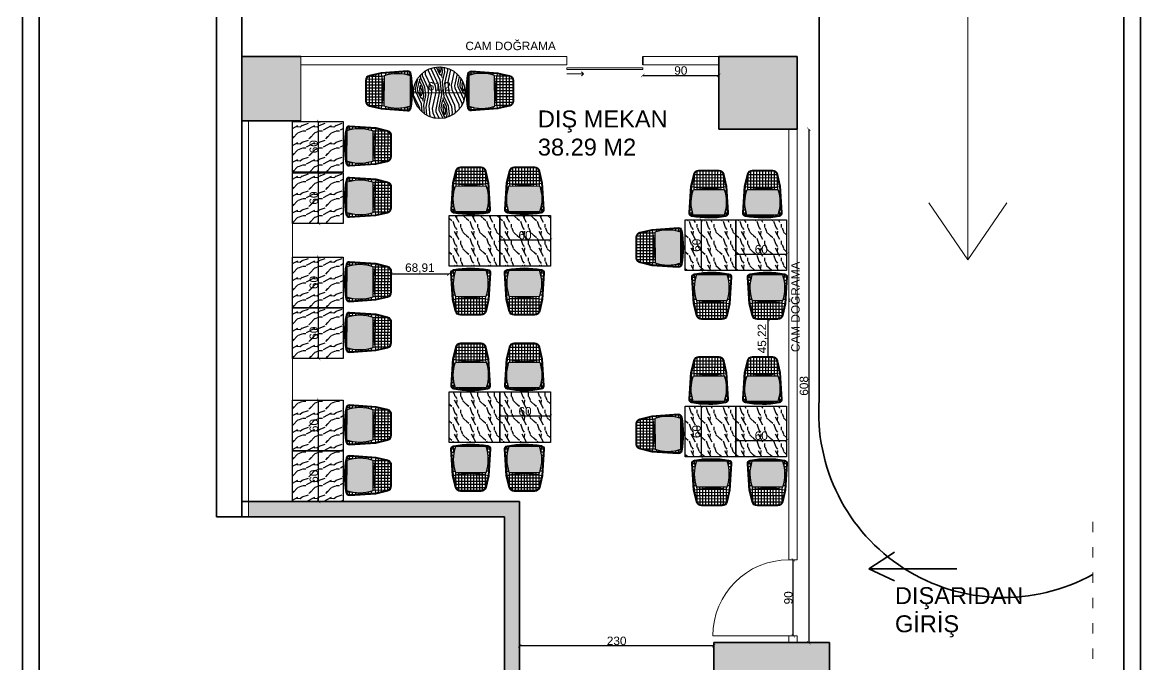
# Model space of a CAD drawing. Header units: millimetres. Extents: x 44201 to 173522, y 14677 to 20075.
# Drawn here: x 172197 to 173522, y 16011 to 16772 of the extents above; entities that cross this region are included whole.
import ezdxf

# ---------------------------------------------------------------- set-up
doc = ezdxf.new("R2010")
doc.units = ezdxf.units.MM
doc.linetypes.add('ACAD_ISO03W100', pattern=[30, 12, -18])
for name, color, linetype, lineweight in [('doseme', 203, 'ACAD_ISO03W100', 9), ('duvar', 7, 'Continuous', 35), ('estofado', 7, 'Continuous', 25), ('tefriş', 252, 'Continuous', 13), ('ölçüler', 143, 'Continuous', 5)]:
    doc.layers.add(name, color=color, linetype=linetype, lineweight=lineweight)
doc.layers.add('MUTFAK EKİPMAN', color=150, linetype='Continuous')
doc.layers.add('tefris', color=36, linetype='Continuous')
doc.styles.get("Standard").update_dxf_attribs({"font": 'Arial.ttf'})
doc.dimstyles.new('ISO-25', dxfattribs={"dimtxt": 10, "dimasz": 4, "dimexe": 1.25, "dimexo": 0.625, "dimtad": 1, "dimtxsty": 'Standard', "dimblk": 'ARCHTICK', "dimcen": 2.5, "dimse1": 1, "dimse2": 1, "dimadec": 0, "dimazin": 0, "dimtfac": 1, "dimtmove": 0, "dimatfit": 3, "dimldrblk": 'ARCHTICK', "dimfxl": 1, "dimarcsym": 0})

# ---------------------------------------------------------------- blocks, each defined once
blk = doc.blocks.new('_ArchTick')
at = {"color": 0, "linetype": 'ByBlock', "const_width": 0.15}
blk.add_lwpolyline([(-0.5, -0.5), (0.5, 0.5)], dxfattribs=at)
blk = doc.blocks.new('*D465')
at = {"layer": 'Defpoints', "color": 0, "transparency": 16777216}
for p in [(172786.4, 16033.7), (172786.4, 16027.6), (173016.4, 16027.6)]:
    blk.add_point(p, dxfattribs=at)
at = {"layer": 'ölçüler', "color": 0, "lineweight": -2, "transparency": 16777216}
blk.add_line((173016.4, 16033.7), (172786.4, 16033.7), dxfattribs=at)
at = {"layer": 'ölçüler', "color": 0, "lineweight": -2, "transparency": 16777216, "xscale": 4, "yscale": 4, "zscale": 4, "rotation": 180}
blk.add_blockref('_ArchTick', (172786.4, 16033.7), dxfattribs=at)
at = {"layer": 'ölçüler', "color": 0, "lineweight": -2, "transparency": 16777216, "xscale": 4, "yscale": 4, "zscale": 4}
blk.add_blockref('_ArchTick', (173016.4, 16033.7), dxfattribs=at)
at = {"layer": 'ölçüler', "color": 0, "transparency": 16777216, "insert": (172901.4, 16039.5), "char_height": 10, "attachment_point": 5}
blk.add_mtext('230', dxfattribs=at)
blk = doc.blocks.new('Banqueta Banc May')
at = {"layer": 'estofado'}
h = blk.add_hatch(color=256, dxfattribs=at)
h.set_gradient(color1=(203, 207, 210), one_color=1, tint=1, name='CYLINDER')
h.paths.add_polyline_path([(0.123, -0.01, -0.345989), (0.172, -0.048), (0.205, -0.187), (0.205, -0.188, 0.00324), (0.215, -0.185), (0.181, -0.046, 0.345989), (0.123, 0), (-0.123, 0, 0.345989), (-0.181, -0.046), (-0.215, -0.185, 0.00324), (-0.205, -0.188), (-0.205, -0.187), (-0.172, -0.048, -0.345989), (-0.123, -0.01)])
h = blk.add_hatch(color=256, dxfattribs=at)
h.set_gradient(color1=(203, 207, 210), one_color=1, tint=1, name='CYLINDER')
h.paths.add_polyline_path([(0.123, -0.01, -0.345989), (0.172, -0.048), (0.205, -0.187), (0.205, -0.188, 0.00324), (0.215, -0.185), (0.181, -0.046, 0.345989), (0.123, 0), (-0.123, 0, 0.345989), (-0.181, -0.046), (-0.215, -0.185, 0.00324), (-0.205, -0.188), (-0.205, -0.187), (-0.172, -0.048, -0.345989), (-0.123, -0.01)])
h = blk.add_hatch(color=256, dxfattribs=at)
h.set_gradient(color1=(225, 227, 229), one_color=1, tint=1, name='CURVED')
h.paths.add_polyline_path([(0.182, -0.529, 0.167263), (0.182, -0.224), (-0.182, -0.224, 0.167263), (-0.182, -0.529)])
for p, q in [((-0.19, -0.122), (0.19, -0.122)), ((-0.181, -0.085), (0.181, -0.085)), ((-0.175, -0.061), (-0.175, -0.195)), ((-0.171, -0.047), (0.171, -0.047)), ((-0.14, -0.013), (-0.14, -0.202)), ((-0.105, -0.01), (-0.105, -0.208)), ((-0.07, -0.01), (-0.07, -0.212)), ((-0.035, -0.01), (-0.035, -0.215)), ((0, -0.01), (0, -0.215)), ((0.035, -0.01), (0.035, -0.215)), ((0.07, -0.01), (0.07, -0.212)), ((0.105, -0.01), (0.105, -0.208)), ((0.14, -0.013), (0.14, -0.202)), ((0.175, -0.061), (0.175, -0.195)), ((-0.209, -0.241), (-0.188, -0.241)), ((-0.199, -0.16), (0.199, -0.16)), ((-0.175, -0.195), (-0.177, -0.224)), ((-0.167, -0.197), (0.167, -0.197)), ((-0.14, -0.202), (-0.142, -0.224)), ((-0.105, -0.208), (-0.106, -0.224)), ((-0.07, -0.212), (-0.071, -0.224)), ((-0.035, -0.215), (-0.036, -0.224)), ((0, -0.215), (0, -0.224)), ((0.035, -0.215), (0.036, -0.224)), ((0.07, -0.212), (0.071, -0.224)), ((0.105, -0.208), (0.106, -0.224)), ((0.14, -0.202), (0.142, -0.224)), ((0.175, -0.195), (0.177, -0.224)), ((0.188, -0.241), (0.209, -0.241)), ((-0.219, -0.391), (-0.207, -0.391)), ((-0.216, -0.354), (-0.207, -0.354)), ((-0.214, -0.316), (-0.204, -0.316)), ((-0.211, -0.279), (-0.197, -0.279)), ((0.197, -0.279), (0.211, -0.279)), ((0.204, -0.316), (0.214, -0.316)), ((0.207, -0.354), (0.216, -0.354)), ((0.207, -0.391), (0.219, -0.391)), ((-0.226, -0.503), (-0.19, -0.503)), ((-0.224, -0.466), (-0.199, -0.466)), ((-0.221, -0.429), (-0.205, -0.429)), ((-0.198, -0.473), (-0.203, -0.531)), ((-0.167, -0.529), (-0.168, -0.537)), ((-0.132, -0.529), (-0.133, -0.542)), ((-0.096, -0.529), (-0.098, -0.546)), ((-0.061, -0.529), (-0.063, -0.548)), ((0, -0.529), (0, -0.55)), ((0.061, -0.529), (0.063, -0.548)), ((0.096, -0.529), (0.098, -0.546)), ((0.132, -0.529), (0.133, -0.542)), ((0.167, -0.529), (0.168, -0.537)), ((0.19, -0.503), (0.226, -0.503)), ((0.198, -0.473), (0.203, -0.531)), ((0.199, -0.466), (0.224, -0.466)), ((0.205, -0.429), (0.221, -0.429)), ((-0.141, -0.541), (0.141, -0.541))]:
    blk.add_line(p, q, dxfattribs=at)
for points in [[(0.236, -0.499), (0.215, -0.185), (0.181, -0.046, 0.345989), (0.123, 0), (-0.123, 0, 0.345989), (-0.181, -0.046), (-0.215, -0.185), (-0.236, -0.499, 0.379693), (-0.203, -0.541, 0.092971), (0.203, -0.541, 0.379693)], [(0.226, -0.5), (0.205, -0.187), (0.172, -0.048, 0.345989), (0.123, -0.01), (-0.123, -0.01, 0.345989), (-0.172, -0.048), (-0.205, -0.187), (-0.226, -0.5, 0.379693), (-0.202, -0.531, 0.092971), (0.202, -0.531, 0.379693)], [(-0.182, -0.529, -0.167263), (-0.182, -0.224), (0.182, -0.224, -0.167263), (0.182, -0.529)]]:
    blk.add_lwpolyline(points, format="xyb", close=True, dxfattribs=at)
blk.add_arc((0, 0.573), 0.788, 254.1516, 285.8484, dxfattribs=at)
blk = doc.blocks.new('*D468')
at = {"layer": 'Defpoints', "color": 0, "transparency": 16777216}
for p in [(173115.4, 16645.5, -18), (173115.4, 16037.5, -18), (173129, 16037.5)]:
    blk.add_point(p, dxfattribs=at)
at = {"layer": 'ölçüler', "color": 0, "lineweight": -2, "transparency": 16777216}
blk.add_line((173129, 16645.5), (173129, 16037.5), dxfattribs=at)
at = {"layer": 'ölçüler', "color": 0, "lineweight": -2, "transparency": 16777216, "xscale": 4, "yscale": 4, "zscale": 4}
for p, rotation in [((173129, 16645.5), 90), ((173129, 16037.5), 270)]:
    blk.add_blockref('_ArchTick', p, dxfattribs=dict(at, rotation=rotation))
at = {"layer": 'ölçüler', "color": 0, "transparency": 16777216, "insert": (173123.3, 16341.5), "char_height": 10, "attachment_point": 5, "rotation": 90}
blk.add_mtext('608', dxfattribs=at)
blk = doc.blocks.new('fghfghgh')
at = {"layer": 'tefris', "linetype": 'Continuous', "lineweight": 25}
h = blk.add_hatch(dxfattribs=at)
h.set_pattern_fill('WOOD2', color=35, scale=10, pattern_type=2)
h.set_pattern_definition([(108.4349, (-59570.1335, 2608.979), (-19.99996806, 40.0000087), [7.58946, -55.65608]), (139.3987, (-59572.5335, 2616.1792), (-119.999980363, 100.000008425), [3.68782, -180.70308]), (136.8476, (-59555.3335, 2618.5792), (-299.99995075, 280.0000566776), [8.77268, -429.86156]), (109.9831, (-59561.7335, 2624.5792), (-59.99998908, 160.000013176), [4.68188, -229.41212]), (90, (-59563.333, 2608.98), (-20, 20), [4, -16]), (118.4429, (-59563.3335, 2612.97916), (139.999876778, -260.0000753187), [10.91788, -534.97588]), (84.2894, (-59568.5335, 2622.5792), (-20.000026293, -179.99998847), [4.01996, -196.97756]), (129.8056, (-59568.1335, 2626.5792), (80.000048652, -99.999961226), [3.1241, -153.0809])])
h.paths.add_polyline_path([(169745.9, 13331), (169745.9, 13271), (169805.9, 13271), (169805.9, 13331)])
at = {"layer": 'tefris', "color": 35, "linetype": 'Continuous', "lineweight": 25, "elevation": -18}
blk.add_lwpolyline([(169745.9, 13331), (169805.9, 13331), (169805.9, 13271), (169745.9, 13271), (169745.9, 13331)], dxfattribs=at)
blk = doc.blocks.new('*D433')
at = {"layer": 'Defpoints', "color": 0, "transparency": 16777216}
for p in [(172762.9, 16305.6), (172762.9, 16274.6), (172822.9, 16274.6)]:
    blk.add_point(p, dxfattribs=at)
at = {"layer": 'ölçüler', "color": 0, "lineweight": -2, "transparency": 16777216}
blk.add_line((172822.9, 16305.6), (172762.9, 16305.6), dxfattribs=at)
at = {"layer": 'ölçüler', "color": 0, "lineweight": -2, "transparency": 16777216, "xscale": 4, "yscale": 4, "zscale": 4, "rotation": 180}
blk.add_blockref('_ArchTick', (172762.9, 16305.6), dxfattribs=at)
at = {"layer": 'ölçüler', "color": 0, "lineweight": -2, "transparency": 16777216, "xscale": 4, "yscale": 4, "zscale": 4}
blk.add_blockref('_ArchTick', (172822.9, 16305.6), dxfattribs=at)
at = {"layer": 'ölçüler', "color": 0, "transparency": 16777216, "insert": (172792.9, 16311.4), "char_height": 10, "attachment_point": 5}
blk.add_mtext('60', dxfattribs=at)
blk = doc.blocks.new('*D434')
at = {"layer": 'Defpoints', "color": 0, "transparency": 16777216}
for p in [(172762.9, 16514.2), (172762.9, 16483.1), (172822.9, 16483.1)]:
    blk.add_point(p, dxfattribs=at)
at = {"layer": 'ölçüler', "color": 0, "lineweight": -2, "transparency": 16777216}
blk.add_line((172822.9, 16514.2), (172762.9, 16514.2), dxfattribs=at)
at = {"layer": 'ölçüler', "color": 0, "lineweight": -2, "transparency": 16777216, "xscale": 4, "yscale": 4, "zscale": 4, "rotation": 180}
blk.add_blockref('_ArchTick', (172762.9, 16514.2), dxfattribs=at)
at = {"layer": 'ölçüler', "color": 0, "lineweight": -2, "transparency": 16777216, "xscale": 4, "yscale": 4, "zscale": 4}
blk.add_blockref('_ArchTick', (172822.9, 16514.2), dxfattribs=at)
at = {"layer": 'ölçüler', "color": 0, "transparency": 16777216, "insert": (172792.9, 16519.9), "char_height": 10, "attachment_point": 5}
blk.add_mtext('60', dxfattribs=at)
blk = doc.blocks.new('*D442')
at = {"layer": 'Defpoints', "color": 0, "transparency": 16777216}
for p in [(172517.4, 16654.7), (172548.4, 16654.7), (172517.4, 16594.7)]:
    blk.add_point(p, dxfattribs=at)
at = {"layer": 'ölçüler', "color": 0, "lineweight": -2, "transparency": 16777216}
blk.add_line((172548.4, 16594.7), (172548.4, 16654.7), dxfattribs=at)
at = {"layer": 'ölçüler', "color": 0, "lineweight": -2, "transparency": 16777216, "xscale": 4, "yscale": 4, "zscale": 4}
for p, rotation in [((172548.4, 16654.7), 90), ((172548.4, 16594.7), 270)]:
    blk.add_blockref('_ArchTick', p, dxfattribs=dict(at, rotation=rotation))
at = {"layer": 'ölçüler', "color": 0, "transparency": 16777216, "insert": (172542.7, 16624.7), "char_height": 10, "attachment_point": 5, "rotation": 90}
blk.add_mtext('60', dxfattribs=at)
blk = doc.blocks.new('*D443')
at = {"layer": 'Defpoints', "color": 0, "transparency": 16777216}
for p in [(172517.4, 16593.9), (172548.4, 16593.9), (172517.4, 16533.9)]:
    blk.add_point(p, dxfattribs=at)
at = {"layer": 'ölçüler', "color": 0, "lineweight": -2, "transparency": 16777216}
blk.add_line((172548.4, 16533.9), (172548.4, 16593.9), dxfattribs=at)
at = {"layer": 'ölçüler', "color": 0, "lineweight": -2, "transparency": 16777216, "xscale": 4, "yscale": 4, "zscale": 4}
for p, rotation in [((172548.4, 16593.9), 90), ((172548.4, 16533.9), 270)]:
    blk.add_blockref('_ArchTick', p, dxfattribs=dict(at, rotation=rotation))
at = {"layer": 'ölçüler', "color": 0, "transparency": 16777216, "insert": (172542.7, 16563.9), "char_height": 10, "attachment_point": 5, "rotation": 90}
blk.add_mtext('60', dxfattribs=at)
blk = doc.blocks.new('*D444')
at = {"layer": 'Defpoints', "color": 0, "transparency": 16777216}
for p in [(172517.4, 16493.9), (172548.4, 16493.9), (172517.4, 16433.9)]:
    blk.add_point(p, dxfattribs=at)
at = {"layer": 'ölçüler', "color": 0, "lineweight": -2, "transparency": 16777216}
blk.add_line((172548.4, 16433.9), (172548.4, 16493.9), dxfattribs=at)
at = {"layer": 'ölçüler', "color": 0, "lineweight": -2, "transparency": 16777216, "xscale": 4, "yscale": 4, "zscale": 4}
for p, rotation in [((172548.4, 16493.9), 90), ((172548.4, 16433.9), 270)]:
    blk.add_blockref('_ArchTick', p, dxfattribs=dict(at, rotation=rotation))
at = {"layer": 'ölçüler', "color": 0, "transparency": 16777216, "insert": (172542.7, 16463.9), "char_height": 10, "attachment_point": 5, "rotation": 90}
blk.add_mtext('60', dxfattribs=at)
blk = doc.blocks.new('*D445')
at = {"layer": 'Defpoints', "color": 0, "transparency": 16777216}
for p in [(172517.4, 16433.9), (172548.4, 16433.9), (172517.4, 16373.9)]:
    blk.add_point(p, dxfattribs=at)
at = {"layer": 'ölçüler', "color": 0, "lineweight": -2, "transparency": 16777216}
blk.add_line((172548.4, 16373.9), (172548.4, 16433.9), dxfattribs=at)
at = {"layer": 'ölçüler', "color": 0, "lineweight": -2, "transparency": 16777216, "xscale": 4, "yscale": 4, "zscale": 4}
for p, rotation in [((172548.4, 16433.9), 90), ((172548.4, 16373.9), 270)]:
    blk.add_blockref('_ArchTick', p, dxfattribs=dict(at, rotation=rotation))
at = {"layer": 'ölçüler', "color": 0, "transparency": 16777216, "insert": (172542.7, 16403.9), "char_height": 10, "attachment_point": 5, "rotation": 90}
blk.add_mtext('60', dxfattribs=at)
blk = doc.blocks.new('*D446')
at = {"layer": 'Defpoints', "color": 0, "transparency": 16777216}
for p in [(172517.4, 16324.5), (172548.4, 16324.5), (172517.4, 16264.5)]:
    blk.add_point(p, dxfattribs=at)
at = {"layer": 'ölçüler', "color": 0, "lineweight": -2, "transparency": 16777216}
blk.add_line((172548.4, 16264.5), (172548.4, 16324.5), dxfattribs=at)
at = {"layer": 'ölçüler', "color": 0, "lineweight": -2, "transparency": 16777216, "xscale": 4, "yscale": 4, "zscale": 4}
for p, rotation in [((172548.4, 16324.5), 90), ((172548.4, 16264.5), 270)]:
    blk.add_blockref('_ArchTick', p, dxfattribs=dict(at, rotation=rotation))
at = {"layer": 'ölçüler', "color": 0, "transparency": 16777216, "insert": (172542.7, 16294.5), "char_height": 10, "attachment_point": 5, "rotation": 90}
blk.add_mtext('60', dxfattribs=at)
blk = doc.blocks.new('*D447')
at = {"layer": 'Defpoints', "color": 0, "transparency": 16777216}
for p in [(172517.4, 16264.5), (172548.4, 16264.5), (172517.4, 16204.5)]:
    blk.add_point(p, dxfattribs=at)
at = {"layer": 'ölçüler', "color": 0, "lineweight": -2, "transparency": 16777216}
blk.add_line((172548.4, 16204.5), (172548.4, 16264.5), dxfattribs=at)
at = {"layer": 'ölçüler', "color": 0, "lineweight": -2, "transparency": 16777216, "xscale": 4, "yscale": 4, "zscale": 4}
for p, rotation in [((172548.4, 16264.5), 90), ((172548.4, 16204.5), 270)]:
    blk.add_blockref('_ArchTick', p, dxfattribs=dict(at, rotation=rotation))
at = {"layer": 'ölçüler', "color": 0, "transparency": 16777216, "insert": (172542.7, 16234.5), "char_height": 10, "attachment_point": 5, "rotation": 90}
blk.add_mtext('60', dxfattribs=at)
blk = doc.blocks.new('*D448')
at = {"layer": 'Defpoints', "color": 0, "transparency": 16777216}
for p in [(172633.8, 16468.2, 18), (172702.8, 16474), (172702.8, 16468.2, 18)]:
    blk.add_point(p, dxfattribs=at)
at = {"layer": 'ölçüler', "color": 0, "lineweight": -2, "transparency": 16777216}
blk.add_line((172633.8, 16474), (172702.8, 16474), dxfattribs=at)
at = {"layer": 'ölçüler', "color": 0, "lineweight": -2, "transparency": 16777216, "xscale": 4, "yscale": 4, "zscale": 4, "rotation": 180}
blk.add_blockref('_ArchTick', (172633.8, 16474), dxfattribs=at)
at = {"layer": 'ölçüler', "color": 0, "lineweight": -2, "transparency": 16777216, "xscale": 4, "yscale": 4, "zscale": 4}
blk.add_blockref('_ArchTick', (172702.8, 16474), dxfattribs=at)
at = {"layer": 'ölçüler', "color": 0, "transparency": 16777216, "insert": (172668.3, 16480.6), "char_height": 10, "attachment_point": 5}
blk.add_mtext('68,91', dxfattribs=at)
blk = doc.blocks.new('jnsfghndg')
at = {"layer": 'tefris', "color": 35, "linetype": 'Continuous', "lineweight": 25}
for p, q in [((144986.2, -1298.6), (144986.3, -1298.6)), ((144986.3, -1298.6), (144988.3, -1300)), ((144987.1, -1297.7), (144992.1, -1301.1)), ((144989, -1296), (144993.5, -1299)), ((144992.2, -1293.7), (144994.5, -1295.3)), ((144994.5, -1295.3), (145004, -1307.7)), ((144995.8, -1291.8), (145005.1, -1303.9)), ((145000.5, -1290.1), (145010.3, -1302.9)), ((145004.8, -1289.3), (145013.4, -1300.6)), ((145008.6, -1289.2), (145014.4, -1296.8)), ((145011.7, -1289.4), (145015.8, -1294.7)), ((145014.4, -1296.8), (145016.5, -1298.2)), ((145015.2, -1290), (145017.2, -1292.7)), ((145015.7, -1290.2), (145016.9, -1291)), ((145015.8, -1294.7), (145017.9, -1296.1)), ((145016.5, -1298.2), (145031.5, -1302.4)), ((145016.9, -1291), (145020.6, -1292)), ((145017.2, -1292.7), (145021.3, -1295.5)), ((145017.9, -1296.1), (145025.4, -1298.3)), ((145020.6, -1292), (145022.7, -1293.4)), ((145021.3, -1295.5), (145025.1, -1296.5)), ((145022.7, -1293.4), (145025.1, -1296.5)), ((145025.4, -1298.3), (145028.8, -1297.6)), ((145028.7, -1297.5), (145028.8, -1297.6)), ((145028.8, -1297.6), (145029, -1297.7)), ((144979, -1311.6), (144980, -1312.3)), ((144980.2, -1308), (144981, -1308.5)), ((144981, -1308.5), (144999.9, -1313.8)), ((144981.8, -1304.6), (144982.1, -1304.8)), ((144982.1, -1304.8), (144997.2, -1309)), ((144983.1, -1302.5), (144983.5, -1302.7)), ((144983.5, -1302.7), (144991, -1304.8)), ((144984.6, -1300.5), (144986.9, -1302.1)), ((144986.9, -1302.1), (144990.7, -1303.1)), ((144988.3, -1300), (144990.7, -1303.1)), ((144991, -1304.8), (144994.5, -1304.2)), ((144992.1, -1301.1), (144994.5, -1304.2)), ((144993.5, -1299), (145000.6, -1308.4)), ((144994.5, -1304.2), (144996.5, -1305.6)), ((144997.2, -1309), (145011.5, -1318.7)), ((145000.6, -1308.4), (145014.9, -1318.1)), ((145004, -1307.7), (145014.3, -1314.6)), ((145005.1, -1303.9), (145015.3, -1310.9)), ((145010.3, -1302.9), (145014.4, -1305.7)), ((145013.4, -1300.6), (145015.4, -1302)), ((145014.4, -1305.7), (145033.2, -1311)), ((145015.3, -1310.9), (145030.4, -1315.1)), ((145015.4, -1302), (145034.3, -1307.2)), ((145031.5, -1302.4), (145033.9, -1304)), ((145033.2, -1311), (145037.6, -1314)), ((145034.3, -1307.2), (145036.1, -1308.5)), ((144978, -1320), (144979.9, -1321.2)), ((144978.2, -1315.6), (144981, -1317.5)), ((144978.3, -1323.1), (144980.6, -1324.7)), ((144979.9, -1321.2), (144995, -1325.5)), ((144980, -1312.3), (144998.8, -1317.6)), ((144980.6, -1324.7), (144991.9, -1327.8)), ((144981, -1317.5), (144996, -1321.7)), ((144996, -1321.7), (145002.2, -1325.9)), ((144998.8, -1317.6), (145005, -1321.8)), ((144999.9, -1313.8), (145008.1, -1319.4)), ((145005, -1321.8), (145016.8, -1337.3)), ((145008.1, -1319.4), (145020, -1334.9)), ((145011.5, -1318.7), (145021, -1331.2)), ((145014.3, -1314.6), (145029.4, -1318.9)), ((145014.9, -1318.1), (145026.2, -1321.3)), ((145015.3, -1319.8), (145017.3, -1321.2)), ((145017.3, -1321.2), (145017.7, -1322.9)), ((145017.3, -1321.2), (145024.9, -1323.3)), ((145017.7, -1322.9), (145022.4, -1329.1)), ((145021.4, -1324), (145023.5, -1325.4)), ((145021.4, -1324), (145023.8, -1327.1)), ((145024.9, -1323.3), (145033, -1328.9)), ((145026.2, -1321.3), (145034.4, -1326.8)), ((145029.4, -1318.9), (145035.5, -1323)), ((145030.4, -1315.1), (145036.6, -1319.3)), ((145035.5, -1323), (145037.4, -1325.5)), ((145036.6, -1319.3), (145038, -1321.1)), ((144979.5, -1328.4), (144986.6, -1337.8)), ((144980.9, -1326.4), (144982.9, -1327.8)), ((144982.9, -1327.8), (144983.3, -1329.5)), ((144982.9, -1327.8), (144990.5, -1329.9)), ((144983.3, -1329.5), (144988, -1335.7)), ((144987, -1330.6), (144989.1, -1331.9)), ((144987, -1330.6), (144989.4, -1333.7)), ((144988, -1335.7), (144990.1, -1337.1)), ((144989.1, -1331.9), (144992.9, -1333)), ((144989.4, -1333.7), (144993.5, -1336.4)), ((144990.1, -1337.1), (144997.6, -1339.2)), ((144990.5, -1329.9), (144998.7, -1335.5)), ((144991.9, -1327.8), (145000.1, -1333.4)), ((144992.9, -1333), (144994.9, -1334.4)), ((144993.5, -1336.4), (144997.3, -1337.5)), ((144994.9, -1334.4), (144997.3, -1337.5)), ((144995, -1325.5), (145001.1, -1329.6)), ((144998.7, -1335.5), (145001.1, -1338.6)), ((145000.1, -1333.4), (145007.2, -1342.7)), ((145001.1, -1329.6), (145010.6, -1342.1)), ((145002.2, -1325.9), (145011.7, -1338.3)), ((145016.8, -1337.3), (145020.9, -1340.1)), ((145020, -1334.9), (145022, -1336.3)), ((145021, -1331.2), (145023.1, -1332.6)), ((145022, -1336.3), (145030.7, -1338.8)), ((145022.4, -1329.1), (145024.5, -1330.5)), ((145023.1, -1332.6), (145033.2, -1335.4)), ((145023.5, -1325.4), (145027.2, -1326.4)), ((145023.8, -1327.1), (145027.9, -1329.9)), ((145024.5, -1330.5), (145032, -1332.6)), ((145027.2, -1326.4), (145029.3, -1327.8)), ((145027.9, -1329.9), (145031.7, -1330.9)), ((145029.3, -1327.8), (145031.7, -1330.9)), ((145032, -1332.6), (145035.4, -1332)), ((145033, -1328.9), (145035.4, -1332)), ((145034.4, -1326.8), (145036.3, -1329.2)), ((145035.4, -1332), (145035.4, -1332)), ((144986.6, -1337.8), (144988.7, -1339.1)), ((144988.7, -1339.1), (145003.8, -1343.4)), ((144991, -1343.9), (145006.5, -1348.2)), ((144997.6, -1339.2), (145001.1, -1338.6)), ((145001.1, -1338.6), (145003.1, -1339.9)), ((145003.8, -1343.4), (145011.9, -1348.9)), ((145006.5, -1348.2), (145007.9, -1349.2)), ((145007.2, -1342.7), (145015.3, -1348.3)), ((145010.6, -1342.1), (145018.4, -1347.3)), ((145011.7, -1338.3), (145021.9, -1345.2)), ((145020.9, -1340.1), (145027.5, -1341.9)), ((145021.9, -1345.2), (145022.5, -1345.4))]:
    blk.add_line(p, q, dxfattribs=at)
blk.add_circle((145008, -1319.2), 30, dxfattribs=at)
blk = doc.blocks.new('*D449')
at = {"layer": 'Defpoints', "color": 0, "transparency": 16777216}
for p in [(172660.7, 16688.6), (172721.9, 16688.8), (172721.9, 16688.8)]:
    blk.add_point(p, dxfattribs=at)
at = {"layer": 'ölçüler', "color": 0, "lineweight": -2, "transparency": 16777216}
blk.add_line((172660.7, 16688.6), (172721.9, 16688.8), dxfattribs=at)
at = {"layer": 'ölçüler', "color": 0, "lineweight": -2, "transparency": 16777216, "xscale": 4, "yscale": 4, "zscale": 4}
for p, rotation in [((172721.9, 16688.8), 0.212126223185218), ((172660.7, 16688.6), 180.2121262231852)]:
    blk.add_blockref('_ArchTick', p, dxfattribs=dict(at, rotation=rotation))
at = {"layer": 'ölçüler', "color": 0, "transparency": 16777216, "insert": (172691.3, 16695.3), "char_height": 10, "attachment_point": 5, "rotation": 0.2121}
blk.add_mtext('61,2', dxfattribs=at)
blk = doc.blocks.new('*D479')
at = {"layer": 'Defpoints', "color": 0, "transparency": 16777216}
for p in [(172932.4, 16721.5, -18), (173022.4, 16721.5, -18), (173022.4, 16709.1)]:
    blk.add_point(p, dxfattribs=at)
at = {"layer": 'ölçüler', "color": 0, "lineweight": -2, "transparency": 16777216}
blk.add_line((172932.4, 16709.1), (173022.4, 16709.1), dxfattribs=at)
at = {"layer": 'ölçüler', "color": 0, "lineweight": -2, "transparency": 16777216, "xscale": 4, "yscale": 4, "zscale": 4, "rotation": 180}
blk.add_blockref('_ArchTick', (172932.4, 16709.1), dxfattribs=at)
at = {"layer": 'ölçüler', "color": 0, "lineweight": -2, "transparency": 16777216, "xscale": 4, "yscale": 4, "zscale": 4}
blk.add_blockref('_ArchTick', (173022.4, 16709.1), dxfattribs=at)
at = {"layer": 'ölçüler', "color": 0, "transparency": 16777216, "insert": (172977.4, 16714.9), "char_height": 10, "attachment_point": 5}
blk.add_mtext('90', dxfattribs=at)
blk = doc.blocks.new('*D481')
at = {"layer": 'Defpoints', "color": 0, "transparency": 16777216}
for p in [(173002.2, 16317.4), (173001.7, 16257.4), (173002.2, 16257.4)]:
    blk.add_point(p, dxfattribs=at)
at = {"layer": 'ölçüler', "color": 0, "lineweight": -2, "transparency": 16777216}
blk.add_line((173001.7, 16317.4), (173001.7, 16257.4), dxfattribs=at)
at = {"layer": 'ölçüler', "color": 0, "lineweight": -2, "transparency": 16777216, "xscale": 4, "yscale": 4, "zscale": 4}
for p, rotation in [((173001.7, 16317.4), 90), ((173001.7, 16257.4), 270)]:
    blk.add_blockref('_ArchTick', p, dxfattribs=dict(at, rotation=rotation))
at = {"layer": 'ölçüler', "color": 0, "transparency": 16777216, "insert": (172996, 16287.4), "char_height": 10, "attachment_point": 5, "rotation": 90}
blk.add_mtext('60', dxfattribs=at)
blk = doc.blocks.new('*D482')
at = {"layer": 'Defpoints', "color": 0, "transparency": 16777216}
for p in [(173042.7, 16287.4), (173102.7, 16287.4), (173102.7, 16276.8)]:
    blk.add_point(p, dxfattribs=at)
at = {"layer": 'ölçüler', "color": 0, "lineweight": -2, "transparency": 16777216}
blk.add_line((173042.7, 16276.8), (173102.7, 16276.8), dxfattribs=at)
at = {"layer": 'ölçüler', "color": 0, "lineweight": -2, "transparency": 16777216, "xscale": 4, "yscale": 4, "zscale": 4, "rotation": 180}
blk.add_blockref('_ArchTick', (173042.7, 16276.8), dxfattribs=at)
at = {"layer": 'ölçüler', "color": 0, "lineweight": -2, "transparency": 16777216, "xscale": 4, "yscale": 4, "zscale": 4}
blk.add_blockref('_ArchTick', (173102.7, 16276.8), dxfattribs=at)
at = {"layer": 'ölçüler', "color": 0, "transparency": 16777216, "insert": (173072.7, 16282.5), "char_height": 10, "attachment_point": 5}
blk.add_mtext('60', dxfattribs=at)
blk = doc.blocks.new('*D483')
at = {"layer": 'Defpoints', "color": 0, "transparency": 16777216}
for p in [(173002.2, 16538), (173001.7, 16478), (173002.2, 16478)]:
    blk.add_point(p, dxfattribs=at)
at = {"layer": 'ölçüler', "color": 0, "lineweight": -2, "transparency": 16777216}
blk.add_line((173001.7, 16538), (173001.7, 16478), dxfattribs=at)
at = {"layer": 'ölçüler', "color": 0, "lineweight": -2, "transparency": 16777216, "xscale": 4, "yscale": 4, "zscale": 4}
for p, rotation in [((173001.7, 16538), 90), ((173001.7, 16478), 270)]:
    blk.add_blockref('_ArchTick', p, dxfattribs=dict(at, rotation=rotation))
at = {"layer": 'ölçüler', "color": 0, "transparency": 16777216, "insert": (172996, 16508), "char_height": 10, "attachment_point": 5, "rotation": 90}
blk.add_mtext('60', dxfattribs=at)
blk = doc.blocks.new('*D484')
at = {"layer": 'Defpoints', "color": 0, "transparency": 16777216}
for p in [(173042.7, 16508), (173102.7, 16508), (173102.7, 16497.5)]:
    blk.add_point(p, dxfattribs=at)
at = {"layer": 'ölçüler', "color": 0, "lineweight": -2, "transparency": 16777216}
blk.add_line((173042.7, 16497.5), (173102.7, 16497.5), dxfattribs=at)
at = {"layer": 'ölçüler', "color": 0, "lineweight": -2, "transparency": 16777216, "xscale": 4, "yscale": 4, "zscale": 4, "rotation": 180}
blk.add_blockref('_ArchTick', (173042.7, 16497.5), dxfattribs=at)
at = {"layer": 'ölçüler', "color": 0, "lineweight": -2, "transparency": 16777216, "xscale": 4, "yscale": 4, "zscale": 4}
blk.add_blockref('_ArchTick', (173102.7, 16497.5), dxfattribs=at)
at = {"layer": 'ölçüler', "color": 0, "transparency": 16777216, "insert": (173072.7, 16503.2), "char_height": 10, "attachment_point": 5}
blk.add_mtext('60', dxfattribs=at)
blk = doc.blocks.new('*D486')
at = {"layer": 'Defpoints', "color": 0, "transparency": 16777216}
for p in [(173077.6, 16420.1), (173081, 16420.1), (173077.6, 16374.9)]:
    blk.add_point(p, dxfattribs=at)
at = {"layer": 'ölçüler', "color": 0, "lineweight": -2, "transparency": 16777216}
blk.add_line((173081, 16374.9), (173081, 16420.1), dxfattribs=at)
at = {"layer": 'ölçüler', "color": 0, "lineweight": -2, "transparency": 16777216, "xscale": 4, "yscale": 4, "zscale": 4}
for p, rotation in [((173081, 16420.1), 90), ((173081, 16374.9), 270)]:
    blk.add_blockref('_ArchTick', p, dxfattribs=dict(at, rotation=rotation))
at = {"layer": 'ölçüler', "color": 0, "transparency": 16777216, "insert": (173074.4, 16397.5), "char_height": 10, "attachment_point": 5, "rotation": 90}
blk.add_mtext('45,22', dxfattribs=at)
blk = doc.blocks.new('*D487')
at = {"layer": 'Defpoints', "color": 0, "transparency": 16777216}
for p in [(173110.6, 16135.5), (173115.4, 16135.5), (173115.4, 16045.5)]:
    blk.add_point(p, dxfattribs=at)
at = {"layer": 'ölçüler', "color": 0, "lineweight": -2, "transparency": 16777216}
blk.add_line((173110.6, 16045.5), (173110.6, 16135.5), dxfattribs=at)
at = {"layer": 'ölçüler', "color": 0, "lineweight": -2, "transparency": 16777216, "xscale": 4, "yscale": 4, "zscale": 4}
for p, rotation in [((173110.6, 16135.5), 90), ((173110.6, 16045.5), 270)]:
    blk.add_blockref('_ArchTick', p, dxfattribs=dict(at, rotation=rotation))
at = {"layer": 'ölçüler', "color": 0, "transparency": 16777216, "insert": (173104.9, 16090.5), "char_height": 10, "attachment_point": 5, "rotation": 90}
blk.add_mtext('90', dxfattribs=at)

msp = doc.modelspace()

# ---------------------------------------------------------------- hatches: boundary and pattern name
at = {"layer": 'duvar'}
h = msp.add_hatch(color=251, dxfattribs=at)
h.dxf.hatch_style = 1
h.paths.add_polyline_path([(173465.42, 15983.233), (173153.391, 15983.233), (173153.391, 16037.522), (173016.391, 16037.522), (173016.391, 15959.522), (173033.391, 15959.522), (173033.391, 15906.522), (173138.391, 15906.522), (173138.391, 15877.522), (173156.391, 15877.522), (173156.391, 15963.233), (173465.42, 15963.233)])
h.paths.add_polyline_path([(173115.391, 16731.522), (173022.391, 16731.522), (173022.391, 16645.522), (173115.391, 16645.522)])
h.paths.add_polyline_path([(172527.391, 16731.522), (172457.391, 16731.522), (172457.391, 16655.522), (172527.391, 16655.522)])
h.paths.add_polyline_path([(172786.391, 16204.522), (172465.391, 16204.522), (172465.391, 16186.522), (172768.391, 16186.522), (172768.391, 15977.522), (172716.391, 15977.522), (172716.391, 15959.522), (172786.391, 15959.522)])
h.paths.add_polyline_path([(172524.391, 15959.522), (172643.391, 15959.522), (172643.391, 15977.522), (172466.391, 15977.522), (172466.391, 15835.522), (172483.391, 15835.522), (172483.391, 15906.522), (172524.391, 15906.522)])

# ---------------------------------------------------------------- linework, layer by layer
at = {"layer": 'doseme'}
msp.add_line((173465.42, 15718.407), (173465.42, 16181.901), dxfattribs=at)
at = {"layer": 'duvar'}
for p, q in [((172427.391, 17466.842), (172427.391, 16186.522)), ((172457.391, 16655.522), (172457.391, 17466.842)), ((173141.316, 16731.522, -18), (173141.316, 17465.268, -18)), ((172527.391, 16731.522), (172457.391, 16731.522)), ((172932.391, 16731.522, -18), (172932.391, 16721.522, -18)), ((173022.391, 16731.522, -18), (173022.391, 16645.522, -18)), ((173115.391, 16731.522, -18), (173022.391, 16731.522, -18)), ((173115.391, 16645.522, -18), (173115.391, 16731.522, -18)), ((173141.316, 16731.522, -18), (173141.316, 16325.4, -18)), ((172527.391, 16655.522), (172457.391, 16655.522)), ((172457.391, 16655.522), (172457.391, 16186.522)), ((173022.391, 16645.522, -18), (173115.391, 16645.522, -18)), ((172457.391, 16204.522), (172786.391, 16204.522)), ((172786.391, 16204.522), (172786.391, 15959.522)), ((172427.391, 16186.522), (172768.391, 16186.522)), ((172768.391, 16186.522), (172768.391, 15977.522)), ((173200.189, 16124.836), (173230.654, 16144.569)), ((173304.212, 16124.836), (173200.189, 16124.836)), ((173200.189, 16124.836), (173230.654, 16110.694)), ((173016.391, 16037.522), (173016.391, 15959.522)), ((173016.391, 16037.522), (173153.391, 16037.522)), ((173153.391, 16037.522), (173153.391, 15983.233))]:
    msp.add_line(p, q, dxfattribs=at)
for points in [[(172197.415, 17551.435), (173522.092, 17551.435), (173522.092, 14677.411), (172197.415, 14677.411)], [(172217.415, 17531.435), (173502.092, 17531.435), (173502.092, 14697.411), (172217.415, 14697.411)]]:
    msp.add_lwpolyline(points, close=True, dxfattribs=at)
msp.add_arc((173359.615, 16309.758, -18), 218.858, 175.901489, 298.91052, dxfattribs=at)
at = {"layer": 'tefriş'}
for p, q in [((173317.458, 17006.444), (173317.458, 16490.618)), ((172527.391, 16655.522), (172527.391, 16731.522)), ((173317.458, 16490.618), (173271.185, 16558.313)), ((173317.458, 16490.618), (173363.731, 16558.313))]:
    msp.add_line(p, q, dxfattribs=at)
at = {"layer": 'ölçüler'}
for p, q in [((172527.391, 16731.522), (172842.391, 16731.522, -11.455)), ((172842.391, 16731.522, -18), (172842.391, 16721.522, -18)), ((172932.391, 16731.522, -18), (173022.391, 16731.522, -18)), ((172932.391, 16731.522, -18), (172932.391, 16721.522, -18)), ((172527.391, 16721.522), (172842.391, 16721.522, -11.455)), ((172932.391, 16721.522, -18), (173022.391, 16721.522, -18)), ((172842.391, 16711.117, -11.455), (172862.186, 16711.117, -11.455)), ((172862.186, 16711.117, -11.455), (172859.789, 16713.514, -11.455)), ((172862.186, 16711.117, -11.455), (172859.789, 16708.721, -11.455)), ((172465.391, 16655.522), (172465.391, 16186.522)), ((172517.391, 16655.522), (172517.391, 16204.522)), ((173105.391, 16645.522, -18), (173105.391, 16135.522, -18)), ((173115.391, 16645.522, -18), (173115.391, 16135.522, -18)), ((173115.391, 16135.522), (173105.391, 16135.522)), ((173105.391, 16045.522), (173015.391, 16045.522)), ((173105.391, 16045.522, -18), (173105.391, 16037.522, -18)), ((173115.391, 16045.522), (173105.391, 16045.522)), ((173115.391, 16045.522, -18), (173115.391, 16037.522, -18))]:
    msp.add_line(p, q, dxfattribs=at)
at = {"layer": 'ölçüler', "elevation": -11.455}
msp.add_lwpolyline([(172842.391, 16718.146), (172842.391, 16716.146), (172932.391, 16716.146), (172932.391, 16718.146), (172842.391, 16718.146)], dxfattribs=at)
at = {"layer": 'ölçüler'}
msp.add_arc((173105.391, 16045.522), 90, 90, 180, dxfattribs=at)

# ---------------------------------------------------------------- block references
at = {"layer": 'estofado', "yscale": 99.99999999999994, "zscale": 99.99999999999994}
for p, xscale, rotation in [((172603.803, 16690.943), 99.99999999999994, 89.8610045528026), ((172779.27, 16690.943), -99.99999999999994, 270.1389954471974), ((172634.839, 16625.482, 18), 99.99999999999994, 269.8610045528026), ((172728.634, 16600.597), 99.99999999999994, 359.8610045528026), ((172792.119, 16600.597), 99.99999999999994, 359.8610045528026), ((172634.839, 16564.686, 18), 99.99999999999994, 269.8610045528026), ((173010.54, 16596.603), 99.99999999999994, 359.8610045528026), ((173074.106, 16596.603), 99.99999999999994, 359.8610045528026), ((172924.433, 16505.23), -99.99999999999994, 90.1389954471974), ((172634.839, 16464.686, 18), 99.99999999999994, 269.8610045528026), ((172728.634, 16425.131), -99.99999999999994, 180.1389954471974), ((172792.119, 16425.131), -99.99999999999994, 180.1389954471974), ((173014.153, 16420.121), -99.99999999999994, 180.1389954471974), ((173080.038, 16420.121), -99.99999999999994, 180.1389954471974), ((172634.839, 16404.686, 18), 99.99999999999994, 269.8610045528026), ((172728.634, 16392.063), 99.99999999999994, 359.8610045528026), ((172792.119, 16392.063), 99.99999999999994, 359.8610045528026), ((173010.54, 16375.913), 99.99999999999994, 359.8610045528026), ((173074.106, 16375.913), 99.99999999999994, 359.8610045528026), ((172634.839, 16295.278, 18), 99.99999999999994, 269.8610045528026), ((172924.433, 16284.54), -99.99999999999994, 90.1389954471974), ((172728.634, 16216.597), -99.99999999999994, 180.1389954471974), ((172792.119, 16216.597), -99.99999999999994, 180.1389954471974), ((172634.839, 16235.278, 18), 99.99999999999994, 269.8610045528026), ((173014.153, 16199.431), -99.99999999999994, 180.1389954471974), ((173080.038, 16199.431), -99.99999999999994, 180.1389954471974)]:
    msp.add_blockref('Banqueta Banc May', p, dxfattribs=dict(at, xscale=xscale, rotation=rotation))
at = {"layer": 'ölçüler', "xscale": 1.02, "yscale": 1.02, "zscale": 1.02, "rotation": 310.4126255553184}
msp.add_blockref('jnsfghndg', (77828.762, 130177.61), dxfattribs=at)
at = {"layer": 'ölçüler', "rotation": 270}
for p in [(159246.369, 186400.628, 18), (159246.369, 186339.832, 18), (159246.369, 186239.832, 18), (159246.369, 186179.832, 18), (159246.369, 186070.424, 18), (159246.369, 186010.424, 18)]:
    msp.add_blockref('fghfghgh', p, dxfattribs=at)
at = {"layer": 'ölçüler'}
for p in [(2956.973, 3212.126), (3016.973, 3212.126), (3236.799, 3207.023, 18), (3296.799, 3207.023, 18), (2956.973, 3003.593), (3016.973, 3003.593), (3236.799, 2986.334, 18), (3296.799, 2986.334, 18)]:
    msp.add_blockref('fghfghgh', p, dxfattribs=at)

# ---------------------------------------------------------------- texts
at = {"layer": 'MUTFAK EKİPMAN', "attachment_point": 1}
for s, insert, char_height in [('{\\C7;CAM DOĞRAMA}', (172722.241, 16749.076), 10), ('{\\C7;DIŞ MEKAN\\P38.29 M2}', (172808.064, 16667.623), 20), ('{\\C7;DIŞARIDAN\\PGİRİŞ}', (173231.06, 16103.124), 20)]:
    msp.add_mtext_dynamic_manual_height_columns(s, width=302.39646, gutter_width=12.5, heights=[0], dxfattribs=dict(at, insert=insert, char_height=char_height))
at = {"layer": 'MUTFAK EKİPMAN', "insert": (173108.186, 16381.522), "char_height": 10, "attachment_point": 1, "rotation": 90}
msp.add_mtext_dynamic_manual_height_columns('{\\C7;CAM DOĞRAMA}', width=302.39646, gutter_width=12.5, heights=[0], dxfattribs=at)

# ---------------------------------------------------------------- dimensions: what is measured, and where the dimension line sits
at = {"layer": 'ölçüler'}
for p1, p2, distance, picture, middle in [((172932.391, 16721.522, -18), (173022.391, 16721.522, -18), -12.38, '*D479', (172977.391, 16714.873)), ((172660.722, 16688.573), (172721.921, 16688.8), 0, '*D449', (172691.297, 16695.321)), ((172517.391, 16594.726), (172517.391, 16654.726), -31.032, '*D442', (172542.692, 16624.726)), ((173115.391, 16645.522, -18), (173115.391, 16037.522, -18), 13.615, '*D468', (173123.275, 16341.522)), ((172517.391, 16533.93), (172517.391, 16593.93), -31.032, '*D443', (172542.692, 16563.93)), ((173002.186, 16538.046), (173002.186, 16478.046), -0.506, '*D483', (172995.95, 16508.046)), ((172822.875, 16483.148, -18), (172762.875, 16483.148, -18), -31.032, '*D434', (172792.875, 16519.911, -18)), ((173042.701, 16508.046), (173102.701, 16508.046), -10.545, '*D484', (173072.701, 16503.231)), ((172517.391, 16433.93), (172517.391, 16493.93), -31.032, '*D444', (172542.692, 16463.93)), ((172633.848, 16468.183, 18), (172702.754, 16468.183, 18), 5.794, '*D448', (172668.301, 16480.612)), ((172517.391, 16373.93), (172517.391, 16433.93), -31.032, '*D445', (172542.692, 16403.93)), ((173077.599, 16374.905), (173077.599, 16420.121), -3.41, '*D486', (173074.375, 16397.513)), ((172517.391, 16264.522), (172517.391, 16324.522), -31.032, '*D446', (172542.692, 16294.522)), ((172822.875, 16274.615, -18), (172762.875, 16274.615, -18), -31.032, '*D433', (172792.875, 16311.378, -18)), ((173002.186, 16317.356), (173002.186, 16257.356), -0.506, '*D481', (172995.95, 16287.356)), ((173042.701, 16287.356), (173102.701, 16287.356), -10.545, '*D482', (173072.701, 16282.541)), ((172517.391, 16204.522), (172517.391, 16264.522), -31.032, '*D447', (172542.692, 16234.522)), ((173115.391, 16045.522), (173115.391, 16135.522), 4.807, '*D487', (173104.853, 16090.522)), ((173016.391, 16027.633), (172786.391, 16027.633), -6.115, '*D465', (172901.391, 16039.482))]:
    dim = msp.add_aligned_dim(p1=p1, p2=p2, distance=distance, dimstyle='ISO-25', dxfattribs=at)
    dim.commit()
    dim.dimension.update_dxf_attribs({"geometry": picture, "text_midpoint": middle})

doc.saveas('drawing.dxf')
